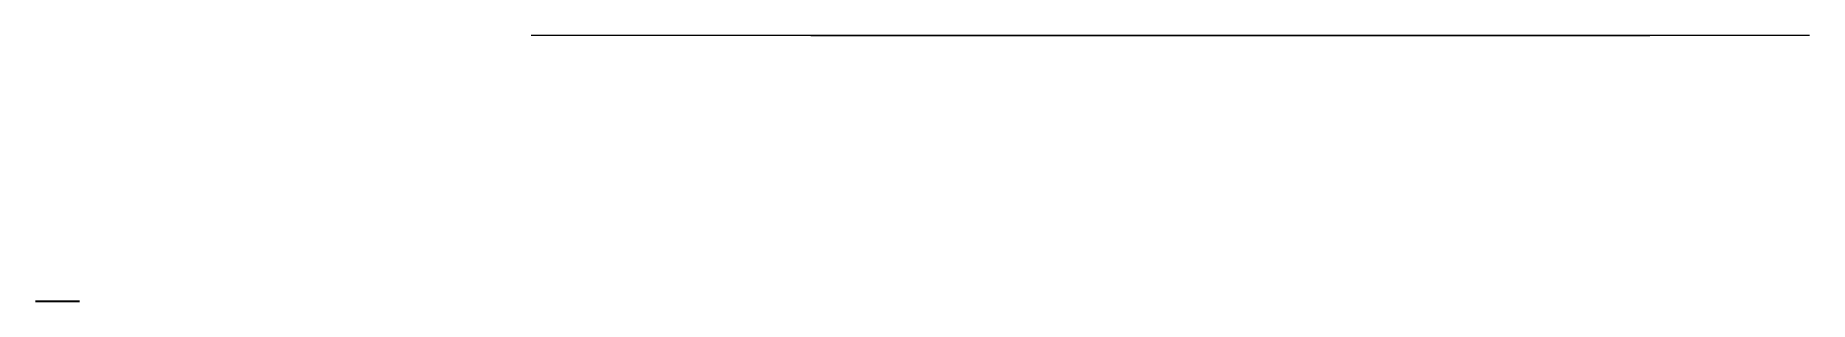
# Model space of a CAD drawing. Header units: millimetres. Extents: x 6423 to 6529, y 2173 to 2189.
import ezdxf

# ---------------------------------------------------------------- set-up
doc = ezdxf.new("R2010")
doc.units = ezdxf.units.MM
doc.header["$MEASUREMENT"] = 0
doc.layers.add('MLINE', color=3, linetype='Continuous')
doc.styles.get("Standard").update_dxf_attribs({"font": 'romans.shx'})

# ---------------------------------------------------------------- blocks, each defined once
blk = doc.blocks.new('M2LB1-01-B01')
at = {"layer": 'MLINE', "extrusion": (0, -1, 6.12323e-17)}
blk.add_line((6425.83, 2173.2, 947.31), (6423.2, 2173.2, 2092.69), dxfattribs=at)
at = {"layer": 'MLINE', "extrusion": (0, -1, 6.12323e-17), "insert": (6519.41, 2189.07, 1683.99), "char_height": 50, "attachment_point": 1, "text_direction": (0, 0, -1)}
blk.add_mtext_dynamic_manual_height_columns('L4200(S)', width=884.191, gutter_width=1, heights=[0], dxfattribs=at)

msp = doc.modelspace()

# ---------------------------------------------------------------- block references
msp.add_blockref('M2LB1-01-B01', (0, 0))

doc.saveas('drawing.dxf')
